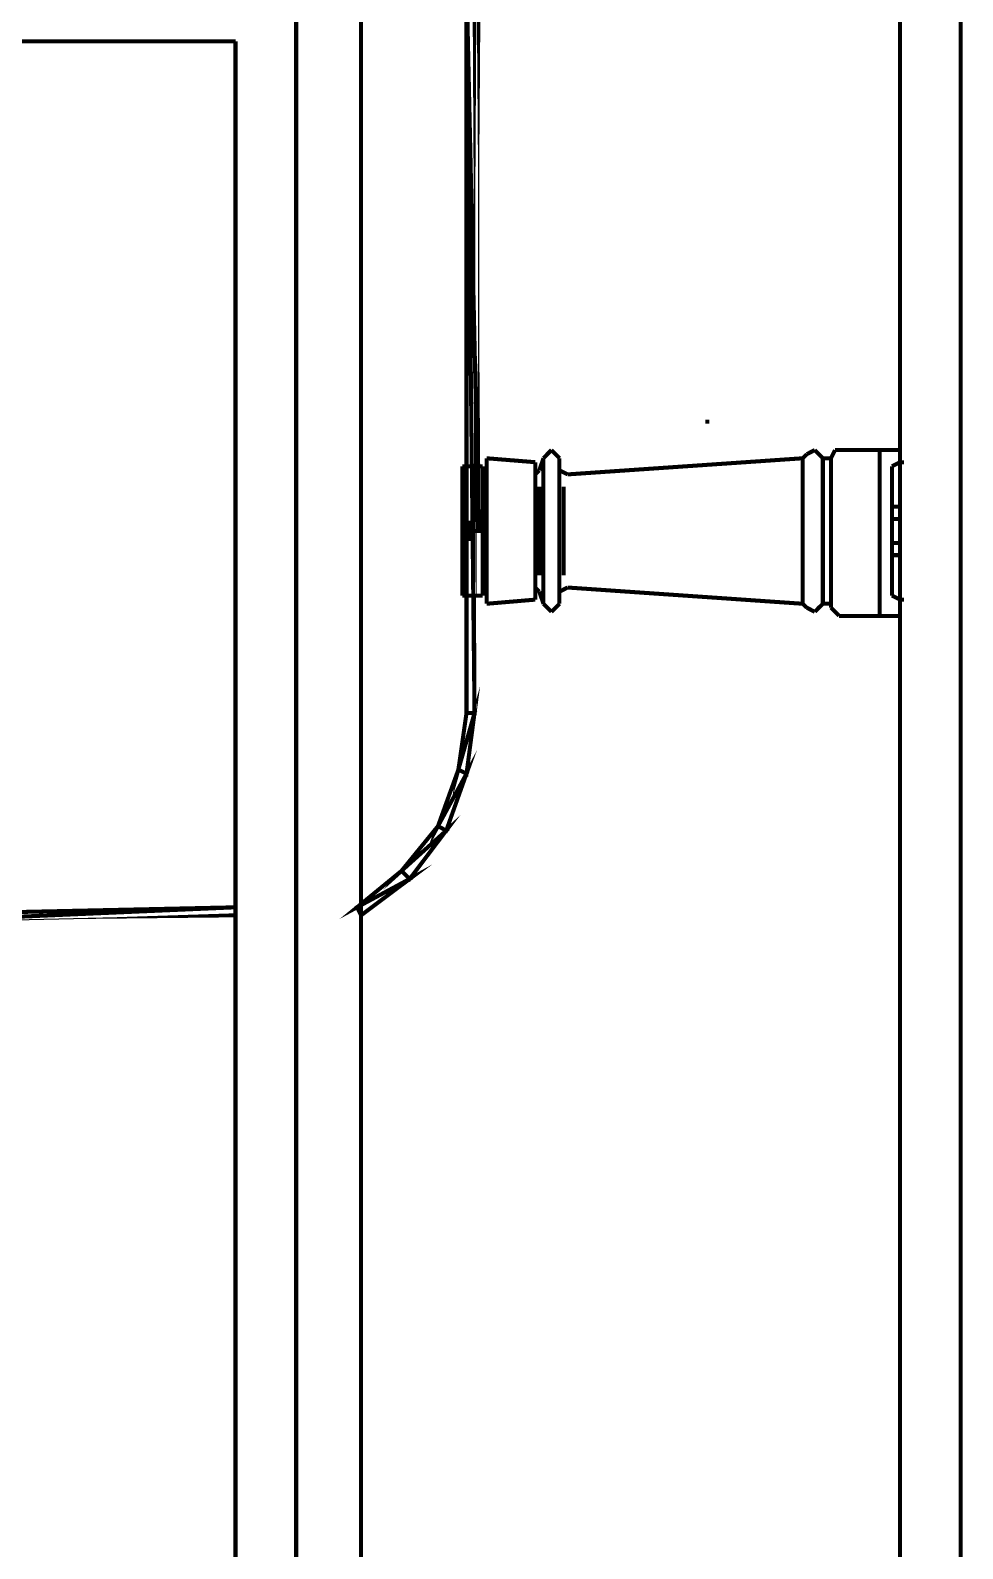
# Model space of a CAD drawing. Extents: x 219 to 1226, y 175 to 465.
# Drawn here: x 270.21 to 279.97, y 229.14 to 245.05 of the extents above; entities that cross this region are included whole.
import ezdxf

# ---------------------------------------------------------------- set-up
doc = ezdxf.new("R2010")
doc.units = 0
doc.header["$MEASUREMENT"] = 0
for name, color, linetype in [('C00-00-00-BLACK', 7, 'Continuous'), ('C00-FF-FF', 4, 'Continuous'), ('CFF-00-00', 1, 'Continuous')]:
    doc.layers.add(name, color=color, linetype=linetype)

msp = doc.modelspace()

# ---------------------------------------------------------------- linework, layer by layer
at = {"layer": 'C00-00-00-BLACK', "const_width": 0.0423}
for points in [[(279.947, 258.664), (279.947, 208.943)], [(279.947, 249.467), (279.947, 208.943)], [(272.992, 245.61), (272.992, 228.697)], [(273.671, 245.61), (273.671, 228.697)], [(279.313, 245.61), (279.313, 211.317)], [(259.93, 244.932), (272.357, 244.932)], [(272.357, 244.932), (272.357, 228.781)], [(275.664, 240.649), (275.621, 240.606)], [(275.707, 240.606), (275.664, 240.649)], [(278.421, 240.649), (278.336, 240.606)], [(278.463, 240.606), (278.421, 240.649)], [(278.632, 240.649), (278.59, 240.563)], [(278.675, 240.649), (278.632, 240.649)], [(279.313, 240.649), (278.675, 240.649)], [(279.101, 240.649), (279.101, 238.912)], [(274.945, 240.479), (274.732, 240.479)], [(274.732, 239.125), (274.732, 240.479)], [(274.945, 240.479), (274.732, 240.479)], [(274.859, 239.125), (274.859, 240.479)], [(274.945, 239.125), (274.945, 240.479)], [(274.986, 240.563), (275.494, 240.522)], [(274.986, 239.039), (274.986, 240.563)], [(275.494, 239.082), (275.494, 240.522)], [(275.58, 240.563), (275.537, 240.437)], [(275.621, 240.606), (275.58, 240.563)], [(275.58, 239.039), (275.58, 240.563)], [(275.748, 240.563), (275.707, 240.606)], [(275.748, 240.563), (275.748, 240.437)], [(275.748, 239.039), (275.748, 240.563)], [(278.293, 240.563), (275.833, 240.394)], [(278.336, 240.606), (278.293, 240.563)], [(278.293, 239.039), (278.293, 240.563)], [(278.505, 240.563), (278.463, 240.606)], [(278.59, 240.563), (278.505, 240.563)], [(278.505, 239.039), (278.505, 240.563)], [(278.59, 238.998), (278.59, 240.563)], [(279.313, 240.522), (279.228, 240.479)], [(279.228, 240.479), (279.228, 240.437)], [(279.313, 240.522), (279.355, 240.522)], [(275.537, 240.437), (275.494, 240.394)], [(275.748, 240.437), (275.833, 240.394)], [(279.228, 239.166), (279.228, 240.437)], [(275.537, 239.336), (275.537, 240.267)], [(275.791, 239.336), (275.791, 240.267)], [(279.228, 239.548), (279.228, 240.056)], [(279.313, 240.056), (279.228, 240.056)], [(274.775, 239.717), (274.775, 239.887)], [(274.775, 239.887), (274.775, 239.717)], [(274.818, 239.887), (274.775, 239.887)], [(274.818, 239.887), (274.818, 239.717)], [(274.859, 239.887), (274.818, 239.887)], [(274.945, 239.844), (274.986, 239.844)], [(279.313, 239.928), (279.228, 239.928)], [(274.775, 239.801), (274.945, 239.801)], [(274.818, 239.717), (274.775, 239.717)], [(274.859, 239.717), (274.818, 239.717)], [(274.945, 239.76), (274.986, 239.76)], [(279.313, 239.675), (279.228, 239.675)], [(279.313, 239.548), (279.228, 239.548)], [(275.537, 239.166), (275.494, 239.209)], [(275.748, 239.166), (275.833, 239.209)], [(278.293, 239.039), (275.833, 239.209)], [(274.945, 239.125), (274.732, 239.125)], [(274.732, 239.125), (274.945, 239.125)], [(274.986, 239.039), (275.494, 239.082)], [(275.58, 239.039), (275.537, 239.166)], [(275.58, 239.039), (275.621, 238.998)], [(275.707, 238.998), (275.748, 239.039)], [(275.748, 239.039), (275.748, 239.166)], [(278.293, 239.039), (278.336, 238.998)], [(278.463, 238.998), (278.505, 239.039)], [(278.59, 239.039), (278.505, 239.039)], [(279.228, 239.166), (279.228, 239.125)], [(279.228, 239.125), (279.313, 239.082)], [(279.313, 239.082), (279.355, 239.082)], [(275.621, 238.998), (275.664, 238.955)], [(275.664, 238.955), (275.707, 238.998)], [(278.336, 238.998), (278.421, 238.955)], [(278.421, 238.955), (278.463, 238.998)], [(278.59, 238.998), (278.632, 238.955)], [(278.632, 238.955), (278.675, 238.912)], [(279.313, 238.912), (278.675, 238.912)]]:
    msp.add_lwpolyline(points, dxfattribs=at)
at = {"layer": 'C00-FF-FF', "const_width": 0.0423}
msp.add_lwpolyline([(277.275, 240.948), (277.318, 240.948)], dxfattribs=at)
at = {"layer": 'CFF-00-00', "const_width": 0.0423}
for points in [[(274.902, 239.801), (274.775, 245.61), (274.902, 245.61), (274.902, 239.801)], [(274.775, 237.894), (274.859, 237.894), (274.775, 245.61), (274.775, 237.894)], [(274.859, 237.894), (274.775, 245.61), (274.859, 245.61), (274.859, 237.894)], [(274.775, 239.801), (274.902, 239.801), (274.775, 245.61), (274.775, 239.801)], [(274.775, 237.259), (274.69, 237.302), (274.859, 237.894), (274.775, 237.259)], [(274.69, 237.302), (274.859, 237.894), (274.775, 237.894), (274.69, 237.302)], [(274.563, 236.663), (274.476, 236.709), (274.775, 237.259), (274.563, 236.663)], [(274.476, 236.709), (274.775, 237.259), (274.69, 237.302), (274.476, 236.709)], [(274.094, 236.24), (274.563, 236.663), (274.476, 236.709), (274.094, 236.24)], [(274.18, 236.156), (274.094, 236.24), (274.563, 236.663), (274.18, 236.156)], [(273.629, 235.859), (274.18, 236.156), (274.094, 236.24), (273.629, 235.859)], [(273.671, 235.775), (273.629, 235.859), (274.18, 236.156), (273.671, 235.775)], [(268.497, 235.691), (272.357, 235.859), (272.357, 235.775), (268.497, 235.691)], [(268.497, 235.775), (268.497, 235.691), (272.357, 235.859), (268.497, 235.775)]]:
    msp.add_lwpolyline(points, close=True, dxfattribs=at)
at = {"layer": 'CFF-00-00'}
for points in [[(274.775, 237.894), (274.859, 237.894), (274.775, 245.61), (274.775, 237.894)], [(274.859, 237.894), (274.775, 245.61), (274.859, 245.61), (274.859, 237.894)], [(274.775, 239.801), (274.902, 239.801), (274.775, 245.61), (274.775, 239.801)], [(274.902, 239.801), (274.775, 245.61), (274.902, 245.61), (274.902, 239.801)], [(274.775, 237.259), (274.69, 237.302), (274.859, 237.894), (274.775, 237.259)], [(274.69, 237.302), (274.859, 237.894), (274.775, 237.894), (274.69, 237.302)], [(274.476, 236.709), (274.775, 237.259), (274.69, 237.302), (274.476, 236.709)], [(274.563, 236.663), (274.476, 236.709), (274.775, 237.259), (274.563, 236.663)], [(274.094, 236.24), (274.563, 236.663), (274.476, 236.709), (274.094, 236.24)], [(274.18, 236.156), (274.094, 236.24), (274.563, 236.663), (274.18, 236.156)], [(273.629, 235.859), (274.18, 236.156), (274.094, 236.24), (273.629, 235.859)], [(273.671, 235.775), (273.629, 235.859), (274.18, 236.156), (273.671, 235.775)], [(268.497, 235.775), (268.497, 235.691), (272.357, 235.859), (268.497, 235.775)], [(268.497, 235.691), (272.357, 235.859), (272.357, 235.775), (268.497, 235.691)]]:
    msp.add_lwpolyline(points, close=True, dxfattribs=at)

doc.saveas('drawing.dxf')
